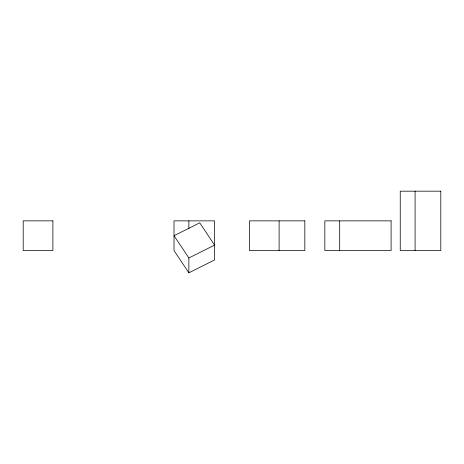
<?xml version="1.0" encoding="UTF-8"?>
<svg xmlns="http://www.w3.org/2000/svg" width="464" height="464" viewBox="0 0 464 464"><rect width="100%" height="100%" fill="white"/><g stroke="black" fill="none" stroke-linecap="round" stroke-linejoin="round"><path stroke-width="0.7" d="M188.86 257.978L214.571 245.12L199.729 222.853L174.017 235.712L188.86 257.978L188.86 272.82L214.571 259.968L214.571 220.864L174.017 220.864L174.017 250.554L188.86 272.82M415.089 191.18L415.089 250.554M339.683 220.864L339.683 250.554M279.113 220.864L279.113 250.554M188.86 220.864L188.86 228.833M440.8 191.18L400.246 191.18L400.246 250.554L440.8 250.554L440.8 191.18M52.89 220.864L23.2 220.864L23.2 250.554L52.89 250.554L52.89 220.864M304.825 220.864L249.429 220.864L249.429 250.554L304.825 250.554L304.825 220.864M391.1 220.864L324.835 220.864L324.835 250.554L391.1 250.554L391.1 220.864"/></g></svg>
